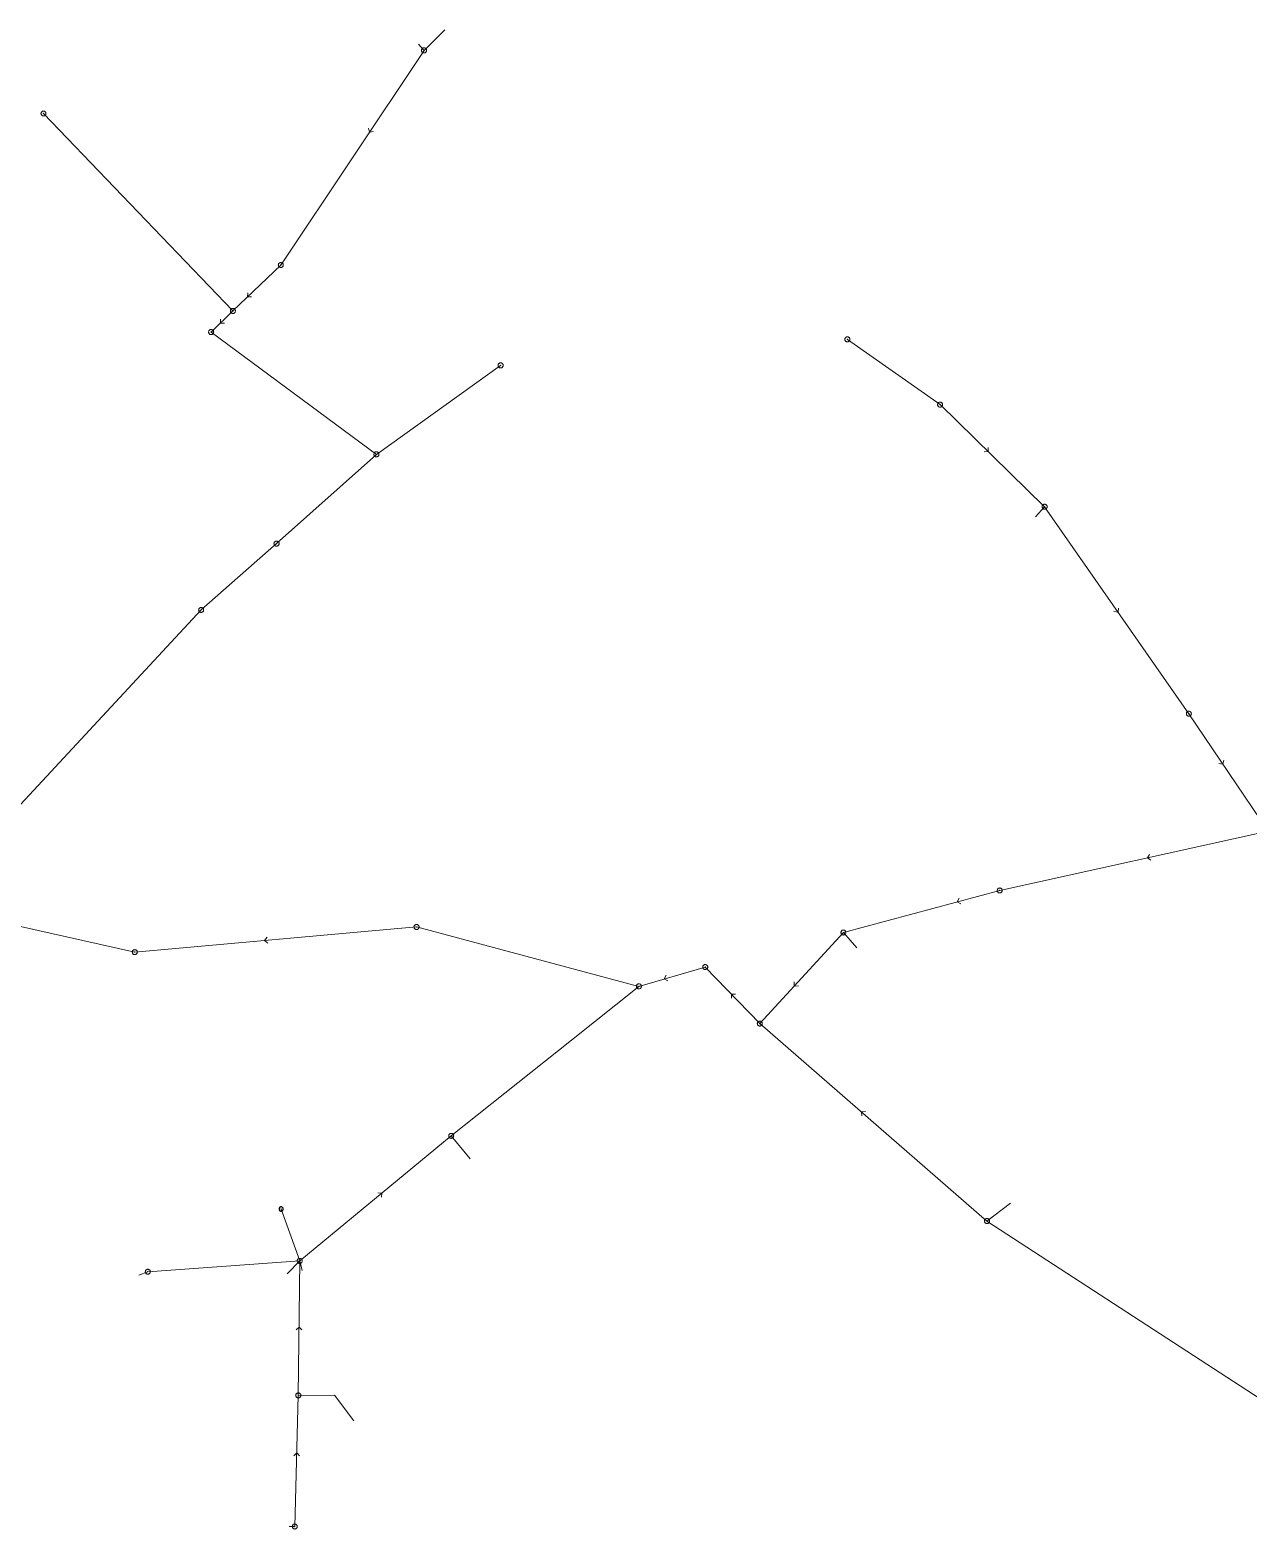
# Model space of a CAD drawing. Header units: metres. Extents: x 25504150 to 25508618, y 6694193 to 6702753.
# Drawn here: x 25504972 to 25505196.5, y 6699273.5 to 6699550 of the extents above; entities that cross this region are included whole.
import ezdxf

# ---------------------------------------------------------------- set-up
doc = ezdxf.new("R2010")
doc.units = ezdxf.units.M
for name, pattern in [('Sewer_node', [0]), ('Viemariputket', [0]), ('Viemarivarusteet', [0])]:
    doc.linetypes.add(name, pattern=pattern)
for name, color, linetype, lineweight in [('Sewer_node', 7, 'Sewer_node', 0), ('Viemariputket', 7, 'Viemariputket', 0), ('Viemarivarusteet', 7, 'Viemarivarusteet', 0)]:
    doc.layers.add(name, color=color, linetype=linetype, lineweight=lineweight)

msp = doc.modelspace()

# ---------------------------------------------------------------- linework, layer by layer
at = {"layer": 'Sewer_node', "color": 46, "linetype": 'Continuous', "true_color": 0x7f5f00, "flags": 128}
for points, elevation in [([(25505045.08, 6699546.2), (25505045.07, 6699546.27), (25505045.06, 6699546.35), (25505045.03, 6699546.41), (25505044.99, 6699546.48), (25505044.94, 6699546.53), (25505044.89, 6699546.58), (25505044.82, 6699546.62), (25505044.76, 6699546.65), (25505044.68, 6699546.66), (25505044.61, 6699546.67), (25505044.54, 6699546.66), (25505044.46, 6699546.65), (25505044.4, 6699546.62), (25505044.33, 6699546.58), (25505044.28, 6699546.53), (25505044.23, 6699546.48), (25505044.19, 6699546.41), (25505044.16, 6699546.35), (25505044.15, 6699546.27), (25505044.14, 6699546.2), (25505044.15, 6699546.13), (25505044.16, 6699546.05), (25505044.19, 6699545.99), (25505044.23, 6699545.92), (25505044.28, 6699545.87), (25505044.33, 6699545.82), (25505044.4, 6699545.78), (25505044.46, 6699545.75), (25505044.54, 6699545.74), (25505044.61, 6699545.73), (25505044.68, 6699545.74), (25505044.76, 6699545.75), (25505044.82, 6699545.78), (25505044.89, 6699545.82), (25505044.94, 6699545.87), (25505044.99, 6699545.92), (25505045.03, 6699545.99), (25505045.06, 6699546.05), (25505045.07, 6699546.13)], 54.38), ([(25504974.93, 6699534.57), (25504974.92, 6699534.64), (25504974.91, 6699534.71), (25504974.88, 6699534.78), (25504974.84, 6699534.84), (25504974.8, 6699534.9), (25504974.74, 6699534.94), (25504974.68, 6699534.98), (25504974.61, 6699535.01), (25504974.54, 6699535.02), (25504974.47, 6699535.03), (25504974.4, 6699535.02), (25504974.33, 6699535.01), (25504974.26, 6699534.98), (25504974.2, 6699534.94), (25504974.14, 6699534.9), (25504974.1, 6699534.84), (25504974.06, 6699534.78), (25504974.03, 6699534.71), (25504974.02, 6699534.64), (25504974.01, 6699534.57), (25504974.02, 6699534.5), (25504974.03, 6699534.43), (25504974.06, 6699534.36), (25504974.1, 6699534.3), (25504974.14, 6699534.24), (25504974.2, 6699534.2), (25504974.26, 6699534.16), (25504974.33, 6699534.13), (25504974.4, 6699534.12), (25504974.47, 6699534.11), (25504974.54, 6699534.12), (25504974.61, 6699534.13), (25504974.68, 6699534.16), (25504974.74, 6699534.2), (25504974.8, 6699534.24), (25504974.84, 6699534.3), (25504974.88, 6699534.36), (25504974.91, 6699534.43), (25504974.92, 6699534.5)], 52.11), ([(25505140.19, 6699480.88), (25505140.18, 6699480.95), (25505140.17, 6699481.02), (25505140.14, 6699481.09), (25505140.1, 6699481.15), (25505140.06, 6699481.21), (25505140, 6699481.25), (25505139.94, 6699481.29), (25505139.87, 6699481.32), (25505139.8, 6699481.33), (25505139.73, 6699481.34), (25505139.66, 6699481.33), (25505139.59, 6699481.32), (25505139.52, 6699481.29), (25505139.46, 6699481.25), (25505139.4, 6699481.21), (25505139.36, 6699481.15), (25505139.32, 6699481.09), (25505139.29, 6699481.02), (25505139.28, 6699480.95), (25505139.27, 6699480.88), (25505139.28, 6699480.81), (25505139.29, 6699480.74), (25505139.32, 6699480.67), (25505139.36, 6699480.61), (25505139.4, 6699480.55), (25505139.46, 6699480.51), (25505139.52, 6699480.47), (25505139.59, 6699480.44), (25505139.66, 6699480.43), (25505139.73, 6699480.42), (25505139.8, 6699480.43), (25505139.87, 6699480.44), (25505139.94, 6699480.47), (25505140, 6699480.51), (25505140.06, 6699480.55), (25505140.1, 6699480.61), (25505140.14, 6699480.67), (25505140.17, 6699480.74), (25505140.18, 6699480.81)], 54.84), ([(25505122.37, 6699383.54), (25505122.36, 6699383.61), (25505122.35, 6699383.68), (25505122.32, 6699383.75), (25505122.28, 6699383.81), (25505122.24, 6699383.87), (25505122.18, 6699383.91), (25505122.12, 6699383.95), (25505122.05, 6699383.98), (25505121.98, 6699383.99), (25505121.91, 6699384), (25505121.84, 6699383.99), (25505121.77, 6699383.98), (25505121.7, 6699383.95), (25505121.64, 6699383.91), (25505121.58, 6699383.87), (25505121.54, 6699383.81), (25505121.5, 6699383.75), (25505121.47, 6699383.68), (25505121.46, 6699383.61), (25505121.45, 6699383.54), (25505121.46, 6699383.47), (25505121.47, 6699383.4), (25505121.5, 6699383.33), (25505121.54, 6699383.27), (25505121.58, 6699383.21), (25505121.64, 6699383.17), (25505121.7, 6699383.13), (25505121.77, 6699383.1), (25505121.84, 6699383.09), (25505121.91, 6699383.08), (25505121.98, 6699383.09), (25505122.05, 6699383.1), (25505122.12, 6699383.13), (25505122.18, 6699383.17), (25505122.24, 6699383.21), (25505122.28, 6699383.27), (25505122.32, 6699383.33), (25505122.35, 6699383.4), (25505122.36, 6699383.47)], 50.75), ([(25505050.08, 6699346.05), (25505050.07, 6699346.12), (25505050.06, 6699346.19), (25505050.03, 6699346.26), (25505049.99, 6699346.32), (25505049.95, 6699346.38), (25505049.89, 6699346.42), (25505049.83, 6699346.46), (25505049.76, 6699346.49), (25505049.69, 6699346.5), (25505049.62, 6699346.51), (25505049.55, 6699346.5), (25505049.48, 6699346.49), (25505049.41, 6699346.46), (25505049.35, 6699346.42), (25505049.29, 6699346.38), (25505049.25, 6699346.32), (25505049.21, 6699346.26), (25505049.18, 6699346.19), (25505049.17, 6699346.12), (25505049.16, 6699346.05), (25505049.17, 6699345.98), (25505049.18, 6699345.91), (25505049.21, 6699345.84), (25505049.25, 6699345.78), (25505049.29, 6699345.72), (25505049.35, 6699345.68), (25505049.41, 6699345.64), (25505049.48, 6699345.61), (25505049.55, 6699345.6), (25505049.62, 6699345.59), (25505049.69, 6699345.6), (25505049.76, 6699345.61), (25505049.83, 6699345.64), (25505049.89, 6699345.68), (25505049.95, 6699345.72), (25505049.99, 6699345.78), (25505050.03, 6699345.84), (25505050.06, 6699345.91), (25505050.07, 6699345.98)], 41.7), ([(25505148.83, 6699330.34), (25505148.82, 6699330.41), (25505148.81, 6699330.48), (25505148.78, 6699330.55), (25505148.74, 6699330.61), (25505148.7, 6699330.67), (25505148.64, 6699330.71), (25505148.58, 6699330.75), (25505148.51, 6699330.78), (25505148.44, 6699330.79), (25505148.37, 6699330.8), (25505148.3, 6699330.79), (25505148.23, 6699330.78), (25505148.16, 6699330.75), (25505148.1, 6699330.71), (25505148.04, 6699330.67), (25505148, 6699330.61), (25505147.96, 6699330.55), (25505147.93, 6699330.48), (25505147.92, 6699330.41), (25505147.91, 6699330.34), (25505147.92, 6699330.27), (25505147.93, 6699330.2), (25505147.96, 6699330.13), (25505148, 6699330.07), (25505148.04, 6699330.01), (25505148.1, 6699329.97), (25505148.16, 6699329.93), (25505148.23, 6699329.9), (25505148.3, 6699329.89), (25505148.37, 6699329.88), (25505148.44, 6699329.89), (25505148.51, 6699329.9), (25505148.58, 6699329.93), (25505148.64, 6699329.97), (25505148.7, 6699330.01), (25505148.74, 6699330.07), (25505148.78, 6699330.13), (25505148.81, 6699330.2), (25505148.82, 6699330.27)], 51.9), ([(25505022.15, 6699322.99), (25505022.14, 6699323.06), (25505022.13, 6699323.13), (25505022.1, 6699323.2), (25505022.06, 6699323.26), (25505022.02, 6699323.32), (25505021.96, 6699323.36), (25505021.9, 6699323.4), (25505021.83, 6699323.43), (25505021.76, 6699323.44), (25505021.69, 6699323.45), (25505021.62, 6699323.44), (25505021.55, 6699323.43), (25505021.48, 6699323.4), (25505021.42, 6699323.36), (25505021.36, 6699323.32), (25505021.32, 6699323.26), (25505021.28, 6699323.2), (25505021.25, 6699323.13), (25505021.24, 6699323.06), (25505021.23, 6699322.99), (25505021.24, 6699322.92), (25505021.25, 6699322.85), (25505021.28, 6699322.78), (25505021.32, 6699322.72), (25505021.36, 6699322.66), (25505021.42, 6699322.62), (25505021.48, 6699322.58), (25505021.55, 6699322.55), (25505021.62, 6699322.54), (25505021.69, 6699322.53), (25505021.76, 6699322.54), (25505021.83, 6699322.55), (25505021.9, 6699322.58), (25505021.96, 6699322.62), (25505022.02, 6699322.66), (25505022.06, 6699322.72), (25505022.1, 6699322.78), (25505022.13, 6699322.85), (25505022.14, 6699322.92)], 51.38), ([(25504994.16, 6699320.99), (25504994.15, 6699321.06), (25504994.14, 6699321.13), (25504994.11, 6699321.2), (25504994.07, 6699321.26), (25504994.03, 6699321.32), (25504993.97, 6699321.36), (25504993.91, 6699321.4), (25504993.84, 6699321.43), (25504993.77, 6699321.44), (25504993.7, 6699321.45), (25504993.63, 6699321.44), (25504993.56, 6699321.43), (25504993.49, 6699321.4), (25504993.43, 6699321.36), (25504993.37, 6699321.32), (25504993.33, 6699321.26), (25504993.29, 6699321.2), (25504993.26, 6699321.13), (25504993.25, 6699321.06), (25504993.24, 6699320.99), (25504993.25, 6699320.92), (25504993.26, 6699320.85), (25504993.29, 6699320.78), (25504993.33, 6699320.72), (25504993.37, 6699320.66), (25504993.43, 6699320.62), (25504993.49, 6699320.58), (25504993.56, 6699320.55), (25504993.63, 6699320.54), (25504993.7, 6699320.53), (25504993.77, 6699320.54), (25504993.84, 6699320.55), (25504993.91, 6699320.58), (25504993.97, 6699320.62), (25504994.03, 6699320.66), (25504994.07, 6699320.72), (25504994.11, 6699320.78), (25504994.14, 6699320.85), (25504994.15, 6699320.92)], 41.79), ([(25505021.9, 6699298.19), (25505021.89, 6699298.26), (25505021.88, 6699298.33), (25505021.85, 6699298.4), (25505021.81, 6699298.46), (25505021.77, 6699298.52), (25505021.71, 6699298.56), (25505021.65, 6699298.6), (25505021.58, 6699298.63), (25505021.51, 6699298.64), (25505021.44, 6699298.65), (25505021.37, 6699298.64), (25505021.3, 6699298.63), (25505021.23, 6699298.6), (25505021.17, 6699298.56), (25505021.11, 6699298.52), (25505021.07, 6699298.46), (25505021.03, 6699298.4), (25505021, 6699298.33), (25505020.99, 6699298.26), (25505020.98, 6699298.19), (25505020.99, 6699298.12), (25505021, 6699298.05), (25505021.03, 6699297.98), (25505021.07, 6699297.92), (25505021.11, 6699297.86), (25505021.17, 6699297.82), (25505021.23, 6699297.78), (25505021.3, 6699297.75), (25505021.37, 6699297.74), (25505021.44, 6699297.73), (25505021.51, 6699297.74), (25505021.58, 6699297.75), (25505021.65, 6699297.78), (25505021.71, 6699297.82), (25505021.77, 6699297.86), (25505021.81, 6699297.92), (25505021.85, 6699297.98), (25505021.88, 6699298.05), (25505021.89, 6699298.12)], 51.31), ([(25505021.25, 6699274.01), (25505021.24, 6699274.08), (25505021.23, 6699274.15), (25505021.2, 6699274.22), (25505021.16, 6699274.28), (25505021.12, 6699274.34), (25505021.06, 6699274.38), (25505021, 6699274.42), (25505020.93, 6699274.45), (25505020.86, 6699274.46), (25505020.79, 6699274.47), (25505020.72, 6699274.46), (25505020.65, 6699274.45), (25505020.58, 6699274.42), (25505020.52, 6699274.38), (25505020.46, 6699274.34), (25505020.42, 6699274.28), (25505020.38, 6699274.22), (25505020.35, 6699274.15), (25505020.34, 6699274.08), (25505020.33, 6699274.01), (25505020.34, 6699273.94), (25505020.35, 6699273.87), (25505020.38, 6699273.8), (25505020.42, 6699273.74), (25505020.46, 6699273.68), (25505020.52, 6699273.64), (25505020.58, 6699273.6), (25505020.65, 6699273.57), (25505020.72, 6699273.56), (25505020.79, 6699273.55), (25505020.86, 6699273.56), (25505020.93, 6699273.57), (25505021, 6699273.6), (25505021.06, 6699273.64), (25505021.12, 6699273.68), (25505021.16, 6699273.74), (25505021.2, 6699273.8), (25505021.23, 6699273.87), (25505021.24, 6699273.94)], 51.73)]:
    msp.add_lwpolyline(points, close=True, dxfattribs=dict(at, elevation=elevation))
for points in [[(25505034.4, 6699531.85), (25505034.55, 6699531.12), (25505035.28, 6699531.26)], [(25505012.11, 6699501.52), (25505012.1, 6699500.77), (25505012.84, 6699500.75)], [(25505007.08, 6699496.67), (25505007.08, 6699495.92), (25505007.82, 6699495.91)], [(25505147.85, 6699472.19), (25505148.6, 6699472.22), (25505148.58, 6699472.96)], [(25505171.78, 6699442.76), (25505172.52, 6699442.64), (25505172.64, 6699443.38)], [(25505191.13, 6699414.71), (25505191.87, 6699414.58), (25505192, 6699415.31)], [(25505178.32, 6699397.95), (25505177.93, 6699397.31), (25505178.56, 6699396.91)], [(25505143.24, 6699389.85), (25505142.88, 6699389.19), (25505143.53, 6699388.83)], [(25505015.7, 6699382.66), (25505015.23, 6699382.07), (25505015.81, 6699381.6)], [(25505089.23, 6699375.65), (25505088.89, 6699374.98), (25505089.54, 6699374.63)], [(25505112.81, 6699374.43), (25505112.86, 6699373.68), (25505113.6, 6699373.72)], [(25505102.02, 6699372.17), (25505101.27, 6699372.17), (25505101.27, 6699371.43)], [(25505125.98, 6699350.53), (25505125.23, 6699350.46), (25505125.29, 6699349.72)], [(25505036.76, 6699334.73), (25505036.81, 6699335.47), (25505036.08, 6699335.53)], [(25505022.11, 6699310.27), (25505021.57, 6699310.8), (25505021.05, 6699310.27)], [(25505021.68, 6699287.04), (25505021.15, 6699287.57), (25505020.62, 6699287.06)]]:
    msp.add_lwpolyline(points, dxfattribs=at)
for points in [[(25505018.67, 6699506.62), (25505018.66, 6699506.69), (25505018.65, 6699506.76), (25505018.62, 6699506.83), (25505018.58, 6699506.89), (25505018.54, 6699506.95), (25505018.48, 6699506.99), (25505018.42, 6699507.03), (25505018.35, 6699507.06), (25505018.28, 6699507.07), (25505018.21, 6699507.08), (25505018.14, 6699507.07), (25505018.07, 6699507.06), (25505018, 6699507.03), (25505017.94, 6699506.99), (25505017.88, 6699506.95), (25505017.84, 6699506.89), (25505017.8, 6699506.83), (25505017.77, 6699506.76), (25505017.76, 6699506.69), (25505017.75, 6699506.62), (25505017.76, 6699506.55), (25505017.77, 6699506.48), (25505017.8, 6699506.41), (25505017.84, 6699506.35), (25505017.88, 6699506.29), (25505017.94, 6699506.25), (25505018, 6699506.21), (25505018.07, 6699506.18), (25505018.14, 6699506.17), (25505018.21, 6699506.16), (25505018.28, 6699506.17), (25505018.35, 6699506.18), (25505018.42, 6699506.21), (25505018.48, 6699506.25), (25505018.54, 6699506.29), (25505018.58, 6699506.35), (25505018.62, 6699506.41), (25505018.65, 6699506.48), (25505018.66, 6699506.55)], [(25505009.85, 6699498.17), (25505009.84, 6699498.24), (25505009.83, 6699498.32), (25505009.8, 6699498.38), (25505009.76, 6699498.45), (25505009.71, 6699498.5), (25505009.66, 6699498.55), (25505009.59, 6699498.59), (25505009.53, 6699498.62), (25505009.45, 6699498.63), (25505009.38, 6699498.64), (25505009.31, 6699498.63), (25505009.23, 6699498.62), (25505009.17, 6699498.59), (25505009.1, 6699498.55), (25505009.05, 6699498.5), (25505009, 6699498.45), (25505008.96, 6699498.38), (25505008.93, 6699498.32), (25505008.92, 6699498.24), (25505008.91, 6699498.17), (25505008.92, 6699498.1), (25505008.93, 6699498.02), (25505008.96, 6699497.96), (25505009, 6699497.89), (25505009.05, 6699497.84), (25505009.1, 6699497.79), (25505009.17, 6699497.75), (25505009.23, 6699497.72), (25505009.31, 6699497.71), (25505009.38, 6699497.7), (25505009.45, 6699497.71), (25505009.53, 6699497.72), (25505009.59, 6699497.75), (25505009.66, 6699497.79), (25505009.71, 6699497.84), (25505009.76, 6699497.89), (25505009.8, 6699497.96), (25505009.83, 6699498.02), (25505009.84, 6699498.1)], [(25505005.84, 6699494.26), (25505005.83, 6699494.33), (25505005.82, 6699494.41), (25505005.79, 6699494.47), (25505005.75, 6699494.54), (25505005.7, 6699494.59), (25505005.65, 6699494.64), (25505005.58, 6699494.68), (25505005.52, 6699494.71), (25505005.44, 6699494.72), (25505005.37, 6699494.73), (25505005.3, 6699494.72), (25505005.22, 6699494.71), (25505005.16, 6699494.68), (25505005.09, 6699494.64), (25505005.04, 6699494.59), (25505004.99, 6699494.54), (25505004.95, 6699494.47), (25505004.92, 6699494.41), (25505004.91, 6699494.33), (25505004.9, 6699494.26), (25505004.91, 6699494.19), (25505004.92, 6699494.11), (25505004.95, 6699494.05), (25505004.99, 6699493.98), (25505005.04, 6699493.93), (25505005.09, 6699493.88), (25505005.16, 6699493.84), (25505005.22, 6699493.81), (25505005.3, 6699493.8), (25505005.37, 6699493.79), (25505005.44, 6699493.8), (25505005.52, 6699493.81), (25505005.58, 6699493.84), (25505005.65, 6699493.88), (25505005.7, 6699493.93), (25505005.75, 6699493.98), (25505005.79, 6699494.05), (25505005.82, 6699494.11), (25505005.83, 6699494.19)], [(25505123.1, 6699492.92), (25505123.09, 6699492.99), (25505123.08, 6699493.06), (25505123.05, 6699493.13), (25505123.01, 6699493.19), (25505122.97, 6699493.25), (25505122.91, 6699493.29), (25505122.85, 6699493.33), (25505122.78, 6699493.36), (25505122.71, 6699493.37), (25505122.64, 6699493.38), (25505122.57, 6699493.37), (25505122.5, 6699493.36), (25505122.43, 6699493.33), (25505122.37, 6699493.29), (25505122.31, 6699493.25), (25505122.27, 6699493.19), (25505122.23, 6699493.13), (25505122.2, 6699493.06), (25505122.19, 6699492.99), (25505122.18, 6699492.92), (25505122.19, 6699492.85), (25505122.2, 6699492.78), (25505122.23, 6699492.71), (25505122.27, 6699492.65), (25505122.31, 6699492.59), (25505122.37, 6699492.55), (25505122.43, 6699492.51), (25505122.5, 6699492.48), (25505122.57, 6699492.47), (25505122.64, 6699492.46), (25505122.71, 6699492.47), (25505122.78, 6699492.48), (25505122.85, 6699492.51), (25505122.91, 6699492.55), (25505122.97, 6699492.59), (25505123.01, 6699492.65), (25505123.05, 6699492.71), (25505123.08, 6699492.78), (25505123.09, 6699492.85)], [(25505059.19, 6699488.12), (25505059.18, 6699488.19), (25505059.17, 6699488.27), (25505059.14, 6699488.33), (25505059.1, 6699488.4), (25505059.05, 6699488.45), (25505059, 6699488.5), (25505058.93, 6699488.54), (25505058.87, 6699488.57), (25505058.79, 6699488.58), (25505058.72, 6699488.59), (25505058.65, 6699488.58), (25505058.57, 6699488.57), (25505058.51, 6699488.54), (25505058.44, 6699488.5), (25505058.39, 6699488.45), (25505058.34, 6699488.4), (25505058.3, 6699488.33), (25505058.27, 6699488.27), (25505058.26, 6699488.19), (25505058.25, 6699488.12), (25505058.26, 6699488.05), (25505058.27, 6699487.97), (25505058.3, 6699487.91), (25505058.34, 6699487.84), (25505058.39, 6699487.79), (25505058.44, 6699487.74), (25505058.51, 6699487.7), (25505058.57, 6699487.67), (25505058.65, 6699487.66), (25505058.72, 6699487.65), (25505058.79, 6699487.66), (25505058.87, 6699487.67), (25505058.93, 6699487.7), (25505059, 6699487.74), (25505059.05, 6699487.79), (25505059.1, 6699487.84), (25505059.14, 6699487.91), (25505059.17, 6699487.97), (25505059.18, 6699488.05)], [(25505036.31, 6699471.71), (25505036.3, 6699471.78), (25505036.29, 6699471.86), (25505036.26, 6699471.92), (25505036.22, 6699471.99), (25505036.17, 6699472.04), (25505036.12, 6699472.09), (25505036.05, 6699472.13), (25505035.99, 6699472.16), (25505035.91, 6699472.17), (25505035.84, 6699472.18), (25505035.77, 6699472.17), (25505035.69, 6699472.16), (25505035.63, 6699472.13), (25505035.56, 6699472.09), (25505035.51, 6699472.04), (25505035.46, 6699471.99), (25505035.42, 6699471.92), (25505035.39, 6699471.86), (25505035.38, 6699471.78), (25505035.37, 6699471.71), (25505035.38, 6699471.64), (25505035.39, 6699471.56), (25505035.42, 6699471.5), (25505035.46, 6699471.43), (25505035.51, 6699471.38), (25505035.56, 6699471.33), (25505035.63, 6699471.29), (25505035.69, 6699471.26), (25505035.77, 6699471.25), (25505035.84, 6699471.24), (25505035.91, 6699471.25), (25505035.99, 6699471.26), (25505036.05, 6699471.29), (25505036.12, 6699471.33), (25505036.17, 6699471.38), (25505036.22, 6699471.43), (25505036.26, 6699471.5), (25505036.29, 6699471.56), (25505036.3, 6699471.64)], [(25505159.46, 6699462.06), (25505159.45, 6699462.13), (25505159.44, 6699462.2), (25505159.41, 6699462.27), (25505159.37, 6699462.33), (25505159.33, 6699462.39), (25505159.27, 6699462.43), (25505159.21, 6699462.47), (25505159.14, 6699462.5), (25505159.07, 6699462.51), (25505159, 6699462.52), (25505158.93, 6699462.51), (25505158.86, 6699462.5), (25505158.79, 6699462.47), (25505158.73, 6699462.43), (25505158.67, 6699462.39), (25505158.63, 6699462.33), (25505158.59, 6699462.27), (25505158.56, 6699462.2), (25505158.55, 6699462.13), (25505158.54, 6699462.06), (25505158.55, 6699461.99), (25505158.56, 6699461.92), (25505158.59, 6699461.85), (25505158.63, 6699461.79), (25505158.67, 6699461.73), (25505158.73, 6699461.69), (25505158.79, 6699461.65), (25505158.86, 6699461.62), (25505158.93, 6699461.61), (25505159, 6699461.6), (25505159.07, 6699461.61), (25505159.14, 6699461.62), (25505159.21, 6699461.65), (25505159.27, 6699461.69), (25505159.33, 6699461.73), (25505159.37, 6699461.79), (25505159.41, 6699461.85), (25505159.44, 6699461.92), (25505159.45, 6699461.99)], [(25505017.89, 6699455.25), (25505017.88, 6699455.32), (25505017.87, 6699455.4), (25505017.84, 6699455.46), (25505017.8, 6699455.53), (25505017.75, 6699455.58), (25505017.7, 6699455.63), (25505017.63, 6699455.67), (25505017.57, 6699455.7), (25505017.49, 6699455.71), (25505017.42, 6699455.72), (25505017.35, 6699455.71), (25505017.27, 6699455.7), (25505017.21, 6699455.67), (25505017.14, 6699455.63), (25505017.09, 6699455.58), (25505017.04, 6699455.53), (25505017, 6699455.46), (25505016.97, 6699455.4), (25505016.96, 6699455.32), (25505016.95, 6699455.25), (25505016.96, 6699455.18), (25505016.97, 6699455.1), (25505017, 6699455.04), (25505017.04, 6699454.97), (25505017.09, 6699454.92), (25505017.14, 6699454.87), (25505017.21, 6699454.83), (25505017.27, 6699454.8), (25505017.35, 6699454.79), (25505017.42, 6699454.78), (25505017.49, 6699454.79), (25505017.57, 6699454.8), (25505017.63, 6699454.83), (25505017.7, 6699454.87), (25505017.75, 6699454.92), (25505017.8, 6699454.97), (25505017.84, 6699455.04), (25505017.87, 6699455.1), (25505017.88, 6699455.18)], [(25505003.99, 6699443.03), (25505003.98, 6699443.1), (25505003.97, 6699443.17), (25505003.94, 6699443.24), (25505003.9, 6699443.3), (25505003.86, 6699443.36), (25505003.8, 6699443.4), (25505003.74, 6699443.44), (25505003.67, 6699443.47), (25505003.6, 6699443.48), (25505003.53, 6699443.49), (25505003.46, 6699443.48), (25505003.39, 6699443.47), (25505003.32, 6699443.44), (25505003.26, 6699443.4), (25505003.2, 6699443.36), (25505003.16, 6699443.3), (25505003.12, 6699443.24), (25505003.09, 6699443.17), (25505003.08, 6699443.1), (25505003.07, 6699443.03), (25505003.08, 6699442.96), (25505003.09, 6699442.89), (25505003.12, 6699442.82), (25505003.16, 6699442.76), (25505003.2, 6699442.7), (25505003.26, 6699442.66), (25505003.32, 6699442.62), (25505003.39, 6699442.59), (25505003.46, 6699442.58), (25505003.53, 6699442.57), (25505003.6, 6699442.58), (25505003.67, 6699442.59), (25505003.74, 6699442.62), (25505003.8, 6699442.66), (25505003.86, 6699442.7), (25505003.9, 6699442.76), (25505003.94, 6699442.82), (25505003.97, 6699442.89), (25505003.98, 6699442.96)], [(25505186.04, 6699423.89), (25505186.03, 6699423.96), (25505186.02, 6699424.03), (25505185.99, 6699424.1), (25505185.95, 6699424.16), (25505185.91, 6699424.22), (25505185.85, 6699424.26), (25505185.79, 6699424.3), (25505185.72, 6699424.33), (25505185.65, 6699424.34), (25505185.58, 6699424.35), (25505185.51, 6699424.34), (25505185.44, 6699424.33), (25505185.37, 6699424.3), (25505185.31, 6699424.26), (25505185.25, 6699424.22), (25505185.21, 6699424.16), (25505185.17, 6699424.1), (25505185.14, 6699424.03), (25505185.13, 6699423.96), (25505185.12, 6699423.89), (25505185.13, 6699423.82), (25505185.14, 6699423.75), (25505185.17, 6699423.68), (25505185.21, 6699423.62), (25505185.25, 6699423.56), (25505185.31, 6699423.52), (25505185.37, 6699423.48), (25505185.44, 6699423.45), (25505185.51, 6699423.44), (25505185.58, 6699423.43), (25505185.65, 6699423.44), (25505185.72, 6699423.45), (25505185.79, 6699423.48), (25505185.85, 6699423.52), (25505185.91, 6699423.56), (25505185.95, 6699423.62), (25505185.99, 6699423.68), (25505186.02, 6699423.75), (25505186.03, 6699423.82)], [(25505151.18, 6699391.3), (25505151.17, 6699391.37), (25505151.16, 6699391.44), (25505151.13, 6699391.51), (25505151.09, 6699391.57), (25505151.05, 6699391.63), (25505150.99, 6699391.67), (25505150.93, 6699391.71), (25505150.86, 6699391.74), (25505150.79, 6699391.75), (25505150.72, 6699391.76), (25505150.65, 6699391.75), (25505150.58, 6699391.74), (25505150.51, 6699391.71), (25505150.45, 6699391.67), (25505150.39, 6699391.63), (25505150.35, 6699391.57), (25505150.31, 6699391.51), (25505150.28, 6699391.44), (25505150.27, 6699391.37), (25505150.26, 6699391.3), (25505150.27, 6699391.23), (25505150.28, 6699391.16), (25505150.31, 6699391.09), (25505150.35, 6699391.03), (25505150.39, 6699390.97), (25505150.45, 6699390.93), (25505150.51, 6699390.89), (25505150.58, 6699390.86), (25505150.65, 6699390.85), (25505150.72, 6699390.84), (25505150.79, 6699390.85), (25505150.86, 6699390.86), (25505150.93, 6699390.89), (25505150.99, 6699390.93), (25505151.05, 6699390.97), (25505151.09, 6699391.03), (25505151.13, 6699391.09), (25505151.16, 6699391.16), (25505151.17, 6699391.23)], [(25505043.7, 6699384.57), (25505043.69, 6699384.64), (25505043.68, 6699384.72), (25505043.65, 6699384.78), (25505043.61, 6699384.85), (25505043.56, 6699384.9), (25505043.51, 6699384.95), (25505043.44, 6699384.99), (25505043.38, 6699385.02), (25505043.3, 6699385.03), (25505043.23, 6699385.04), (25505043.16, 6699385.03), (25505043.08, 6699385.02), (25505043.02, 6699384.99), (25505042.95, 6699384.95), (25505042.9, 6699384.9), (25505042.85, 6699384.85), (25505042.81, 6699384.78), (25505042.78, 6699384.72), (25505042.77, 6699384.64), (25505042.76, 6699384.57), (25505042.77, 6699384.5), (25505042.78, 6699384.42), (25505042.81, 6699384.36), (25505042.85, 6699384.29), (25505042.9, 6699384.24), (25505042.95, 6699384.19), (25505043.02, 6699384.15), (25505043.08, 6699384.12), (25505043.16, 6699384.11), (25505043.23, 6699384.1), (25505043.3, 6699384.11), (25505043.38, 6699384.12), (25505043.44, 6699384.15), (25505043.51, 6699384.19), (25505043.56, 6699384.24), (25505043.61, 6699384.29), (25505043.65, 6699384.36), (25505043.68, 6699384.42), (25505043.69, 6699384.5)], [(25504991.76, 6699379.93), (25504991.75, 6699380), (25504991.74, 6699380.07), (25504991.71, 6699380.14), (25504991.67, 6699380.2), (25504991.63, 6699380.26), (25504991.57, 6699380.3), (25504991.51, 6699380.34), (25504991.44, 6699380.37), (25504991.37, 6699380.38), (25504991.3, 6699380.39), (25504991.23, 6699380.38), (25504991.16, 6699380.37), (25504991.09, 6699380.34), (25504991.03, 6699380.3), (25504990.97, 6699380.26), (25504990.93, 6699380.2), (25504990.89, 6699380.14), (25504990.86, 6699380.07), (25504990.85, 6699380), (25504990.84, 6699379.93), (25504990.85, 6699379.86), (25504990.86, 6699379.79), (25504990.89, 6699379.72), (25504990.93, 6699379.66), (25504990.97, 6699379.6), (25504991.03, 6699379.56), (25504991.09, 6699379.52), (25504991.16, 6699379.49), (25504991.23, 6699379.48), (25504991.3, 6699379.47), (25504991.37, 6699379.48), (25504991.44, 6699379.49), (25504991.51, 6699379.52), (25504991.57, 6699379.56), (25504991.63, 6699379.6), (25504991.67, 6699379.66), (25504991.71, 6699379.72), (25504991.74, 6699379.79), (25504991.75, 6699379.86)], [(25505096.9, 6699377.18), (25505096.89, 6699377.25), (25505096.88, 6699377.32), (25505096.85, 6699377.39), (25505096.81, 6699377.45), (25505096.77, 6699377.51), (25505096.71, 6699377.55), (25505096.65, 6699377.59), (25505096.58, 6699377.62), (25505096.51, 6699377.63), (25505096.44, 6699377.64), (25505096.37, 6699377.63), (25505096.3, 6699377.62), (25505096.23, 6699377.59), (25505096.17, 6699377.55), (25505096.11, 6699377.51), (25505096.07, 6699377.45), (25505096.03, 6699377.39), (25505096, 6699377.32), (25505095.99, 6699377.25), (25505095.98, 6699377.18), (25505095.99, 6699377.11), (25505096, 6699377.04), (25505096.03, 6699376.97), (25505096.07, 6699376.91), (25505096.11, 6699376.85), (25505096.17, 6699376.81), (25505096.23, 6699376.77), (25505096.3, 6699376.74), (25505096.37, 6699376.73), (25505096.44, 6699376.72), (25505096.51, 6699376.73), (25505096.58, 6699376.74), (25505096.65, 6699376.77), (25505096.71, 6699376.81), (25505096.77, 6699376.85), (25505096.81, 6699376.91), (25505096.85, 6699376.97), (25505096.88, 6699377.04), (25505096.89, 6699377.11)], [(25505084.67, 6699373.62), (25505084.66, 6699373.69), (25505084.65, 6699373.76), (25505084.62, 6699373.83), (25505084.58, 6699373.89), (25505084.54, 6699373.95), (25505084.48, 6699373.99), (25505084.42, 6699374.03), (25505084.35, 6699374.06), (25505084.28, 6699374.07), (25505084.21, 6699374.08), (25505084.14, 6699374.07), (25505084.07, 6699374.06), (25505084, 6699374.03), (25505083.94, 6699373.99), (25505083.88, 6699373.95), (25505083.84, 6699373.89), (25505083.8, 6699373.83), (25505083.77, 6699373.76), (25505083.76, 6699373.69), (25505083.75, 6699373.62), (25505083.76, 6699373.55), (25505083.77, 6699373.48), (25505083.8, 6699373.41), (25505083.84, 6699373.35), (25505083.88, 6699373.29), (25505083.94, 6699373.25), (25505084, 6699373.21), (25505084.07, 6699373.18), (25505084.14, 6699373.17), (25505084.21, 6699373.16), (25505084.28, 6699373.17), (25505084.35, 6699373.18), (25505084.42, 6699373.21), (25505084.48, 6699373.25), (25505084.54, 6699373.29), (25505084.58, 6699373.35), (25505084.62, 6699373.41), (25505084.65, 6699373.48), (25505084.66, 6699373.55)], [(25505106.96, 6699366.75), (25505106.95, 6699366.82), (25505106.94, 6699366.89), (25505106.91, 6699366.96), (25505106.87, 6699367.02), (25505106.83, 6699367.08), (25505106.77, 6699367.12), (25505106.71, 6699367.16), (25505106.64, 6699367.19), (25505106.57, 6699367.2), (25505106.5, 6699367.21), (25505106.43, 6699367.2), (25505106.36, 6699367.19), (25505106.29, 6699367.16), (25505106.23, 6699367.12), (25505106.17, 6699367.08), (25505106.13, 6699367.02), (25505106.09, 6699366.96), (25505106.06, 6699366.89), (25505106.05, 6699366.82), (25505106.04, 6699366.75), (25505106.05, 6699366.68), (25505106.06, 6699366.61), (25505106.09, 6699366.54), (25505106.13, 6699366.48), (25505106.17, 6699366.42), (25505106.23, 6699366.38), (25505106.29, 6699366.34), (25505106.36, 6699366.31), (25505106.43, 6699366.3), (25505106.5, 6699366.29), (25505106.57, 6699366.3), (25505106.64, 6699366.31), (25505106.71, 6699366.34), (25505106.77, 6699366.38), (25505106.83, 6699366.42), (25505106.87, 6699366.48), (25505106.91, 6699366.54), (25505106.94, 6699366.61), (25505106.95, 6699366.68)]]:
    msp.add_lwpolyline(points, close=True, dxfattribs=at)
at = {"layer": 'Viemariputket', "color": 1, "linetype": 'Continuous', "lineweight": 15}
for p, q in [((25505044.61, 6699546.2, 51.44), (25505043.59, 6699547.34)), ((25505044.61, 6699546.2, 51.22), (25505048.47, 6699549.97)), ((25505044.61, 6699546.2, 51.2), (25505018.21, 6699506.62)), ((25505009.38, 6699498.17, 49.54), (25504974.47, 6699534.57, 50.99)), ((25505009.38, 6699498.17), (25505018.21, 6699506.62)), ((25505005.37, 6699494.26), (25505009.38, 6699498.17)), ((25505035.84, 6699471.71), (25505005.37, 6699494.26)), ((25505139.73, 6699480.88, 51.97), (25505122.64, 6699492.92)), ((25505058.72, 6699488.12), (25505035.84, 6699471.71)), ((25505159, 6699462.06, 50.95), (25505139.73, 6699480.88, 51.85)), ((25505035.84, 6699471.71), (25505017.42, 6699455.25)), ((25505159, 6699462.06, 51.14), (25505157.31, 6699460.17)), ((25505185.58, 6699423.89), (25505159, 6699462.06, 50.92)), ((25505003.53, 6699443.03), (25505017.42, 6699455.25)), ((25504969.5, 6699406.37), (25505003.53, 6699443.03)), ((25505200.22, 6699402.23), (25505185.58, 6699423.89)), ((25505150.72, 6699391.3), (25505200.22, 6699402.23)), ((25505121.91, 6699383.54, 48.77), (25505150.72, 6699391.3, 48.17)), ((25504950.98, 6699388.97, 0.32), (25504991.3, 6699379.93, 47.02)), ((25505043.23, 6699384.57, 0.32), (25504991.3, 6699379.93, 47.03)), ((25505043.23, 6699384.57), (25505084.21, 6699373.62)), ((25505106.5, 6699366.75, 47.96), (25505121.91, 6699383.54, 48.77)), ((25505121.91, 6699383.54, 48.37), (25505124.39, 6699380.69)), ((25505084.21, 6699373.62), (25505096.44, 6699377.18)), ((25505106.5, 6699366.75), (25505096.44, 6699377.18)), ((25505106.5, 6699366.75), (25505148.37, 6699330.34, 50.01)), ((25505021.69, 6699322.99, 49.42), (25505049.62, 6699346.05, 48.86)), ((25505049.62, 6699346.05), (25505053.1, 6699341.82)), ((25505021.69, 6699322.99, 49.48), (25505018.27, 6699332.56)), ((25505148.37, 6699330.34, 50.41), (25505152.73, 6699333.62)), ((25504993.7, 6699320.99), (25504992.03, 6699320.39)), ((25505021.69, 6699322.99, 49.55), (25504993.7, 6699320.99, 50)), ((25505021.69, 6699322.99, 49.64), (25505019.38, 6699320.62)), ((25505021.44, 6699298.19, 49.56), (25505021.69, 6699322.99, 49.44)), ((25505021.69, 6699322.99, 49.41), (25505022.18, 6699321.19)), ((25505020.79, 6699274.01), (25505021.44, 6699298.19)), ((25505020.79, 6699274.01), (25505019.74, 6699274))]:
    msp.add_line(p, q, dxfattribs=at)
at = {"layer": 'Viemariputket', "color": 251, "linetype": 'Continuous', "lineweight": 5, "true_color": 0x595959}
msp.add_line((25505148.37, 6699330.34, 50.17), (25505223.97, 6699281.09, 51.93), dxfattribs=at)
at = {"layer": 'Viemariputket', "color": 1, "linetype": 'Continuous', "lineweight": 15, "flags": 128}
msp.add_lwpolyline([(25505021.44, 6699298.19), (25505028.12, 6699298.25), (25505031.65, 6699293.47)], dxfattribs=at)
at = {"layer": 'Viemariputket', "color": 1, "linetype": 'Continuous', "lineweight": 15}
msp.add_polyline3d([(25505084.21, 6699373.62, 47.9), (25505071.8, 6699363.72, 0), (25505049.62, 6699346.05, 48.86)], dxfattribs=at)
at = {"layer": 'Viemarivarusteet', "color": 2, "linetype": 'Continuous', "lineweight": 25, "flags": 128}
msp.add_lwpolyline([(25505018.4, 6699332.19), (25505018.46, 6699332.21), (25505018.51, 6699332.25), (25505018.55, 6699332.29), (25505018.59, 6699332.34), (25505018.62, 6699332.39), (25505018.65, 6699332.45), (25505018.66, 6699332.51), (25505018.66, 6699332.57), (25505018.66, 6699332.63), (25505018.64, 6699332.69), (25505018.62, 6699332.75), (25505018.58, 6699332.8), (25505018.54, 6699332.84), (25505018.49, 6699332.88), (25505018.44, 6699332.91), (25505018.38, 6699332.94), (25505018.32, 6699332.95), (25505018.26, 6699332.95), (25505018.2, 6699332.95), (25505018.14, 6699332.93), (25505018.08, 6699332.91), (25505018.03, 6699332.87), (25505017.99, 6699332.83), (25505017.95, 6699332.78), (25505017.92, 6699332.73), (25505017.89, 6699332.67), (25505017.88, 6699332.61), (25505017.88, 6699332.55), (25505017.88, 6699332.49), (25505017.9, 6699332.43), (25505017.92, 6699332.37), (25505017.96, 6699332.32), (25505018, 6699332.28), (25505018.05, 6699332.24), (25505018.1, 6699332.21), (25505018.16, 6699332.18), (25505018.22, 6699332.17), (25505018.28, 6699332.17), (25505018.34, 6699332.17)], close=True, dxfattribs=at)
at = {"layer": 'Viemarivarusteet', "color": 1}
for p in [(25505044.61, 6699546.2, 54.38), (25504974.47, 6699534.57, 52.11), (25505018.21, 6699506.62), (25505009.38, 6699498.17), (25505005.37, 6699494.26), (25505122.64, 6699492.92), (25505058.72, 6699488.12), (25505139.73, 6699480.88, 54.84), (25505035.84, 6699471.71), (25505159, 6699462.06), (25505017.42, 6699455.25), (25505003.53, 6699443.03), (25505185.58, 6699423.89), (25505150.72, 6699391.3), (25505043.23, 6699384.57), (25505121.91, 6699383.54, 50.75), (25504991.3, 6699379.93), (25505096.44, 6699377.18), (25505084.21, 6699373.62), (25505106.5, 6699366.75), (25505049.62, 6699346.05, 41.7), (25505018.27, 6699332.56), (25505148.37, 6699330.34, 51.9), (25504993.7, 6699320.99, 41.79), (25505021.69, 6699322.99, 51.38), (25505021.44, 6699298.19, 51.31), (25505020.79, 6699274.01, 51.73)]:
    msp.add_point(p, dxfattribs=at)

doc.saveas('drawing.dxf')
